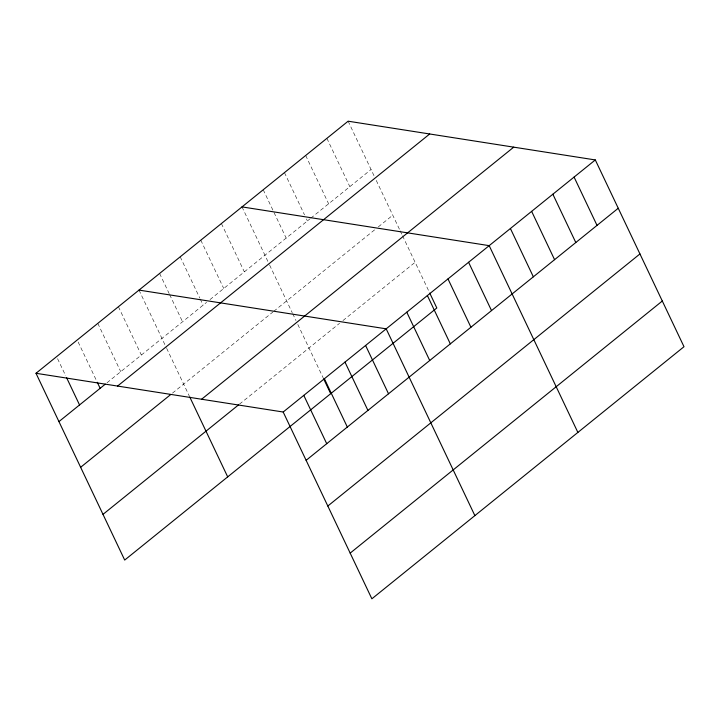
<?xml version="1.0" encoding="UTF-8"?>
<svg xmlns="http://www.w3.org/2000/svg" width="720" height="720" viewBox="0 0 720 720"><rect width="100%" height="100%" fill="white"/><g stroke="black" fill="none" stroke-linecap="round" stroke-linejoin="round"><path stroke-width="0.54" stroke-dasharray="3.6 2.7" d="M107.01 382.77L206.577 302.355M210.006 299.583L309.942 218.88M310.788 218.187L371.061 169.506M172.485 393.111L272.907 312.003M273.762 311.31L374.931 229.599M378.333 226.863L392.76 215.208M239.472 404.145L339.561 323.307M342.954 320.562L415.116 262.287M348.129 121.194L374.364 176.463M376.254 180.432L399.753 229.914M400.212 230.895L402.075 234.819M402.543 235.8L429.273 292.086M326.898 138.339L349.839 186.651M305.676 155.484L328.617 203.796M284.454 172.62L304.524 214.893M306.432 218.925L307.395 220.932M263.223 189.765L286.164 238.077M242.001 206.901L269.19 264.159M269.658 265.149L292.23 312.687M292.698 313.668L295.956 320.526M297.819 324.45L323.145 377.793M221.4 223.542L244.341 271.854M200.799 240.183L223.74 288.495M180.198 256.815L199.8 298.089M200.277 299.088L203.139 305.127M159.597 273.456L169.164 293.589M169.641 294.588L182.538 321.768M139.005 290.097L166.185 347.346M166.662 348.336L189.225 395.874M118.404 306.729L141.345 355.041M97.803 323.37L120.744 371.682M78.156 342.018L96.795 381.276M57.555 358.659L65.682 375.768"/><path stroke-width="1.08" d="M36 373.284L348.129 121.194L595.305 159.939L684 346.716L371.871 598.806L283.185 412.02L36 373.284L124.695 560.061L436.815 307.98L429.741 293.076M58.941 421.596L105.291 384.156M117.567 386.064L429.696 133.983M80.64 467.289L170.766 394.497M201.609 399.24L513.738 147.15M102.996 514.368L238.608 404.838M283.185 412.02L595.305 159.939M306.126 460.332L618.246 208.251M327.825 506.025L639.945 253.944M350.181 553.113L662.301 301.023M242.001 206.901L489.186 245.646L577.881 432.432M139.005 290.097L386.181 328.833L474.876 515.619M574.083 177.075L597.024 225.387M552.861 194.22L575.802 242.532M531.639 211.365L554.58 259.677M510.408 228.501L533.349 276.813M468.585 262.278L491.526 310.599M447.984 278.919L470.925 327.231M427.383 295.56L450.324 343.872M406.782 312.192L429.723 360.504M365.589 345.474L388.521 393.786M344.988 362.106L367.929 410.418M324.387 378.747L347.328 427.059M323.622 378.783L330.696 393.687M303.786 395.379L326.727 443.7M189.693 396.855L227.691 476.874M97.272 382.275L100.143 388.314M66.636 377.784L79.542 404.955"/></g></svg>
